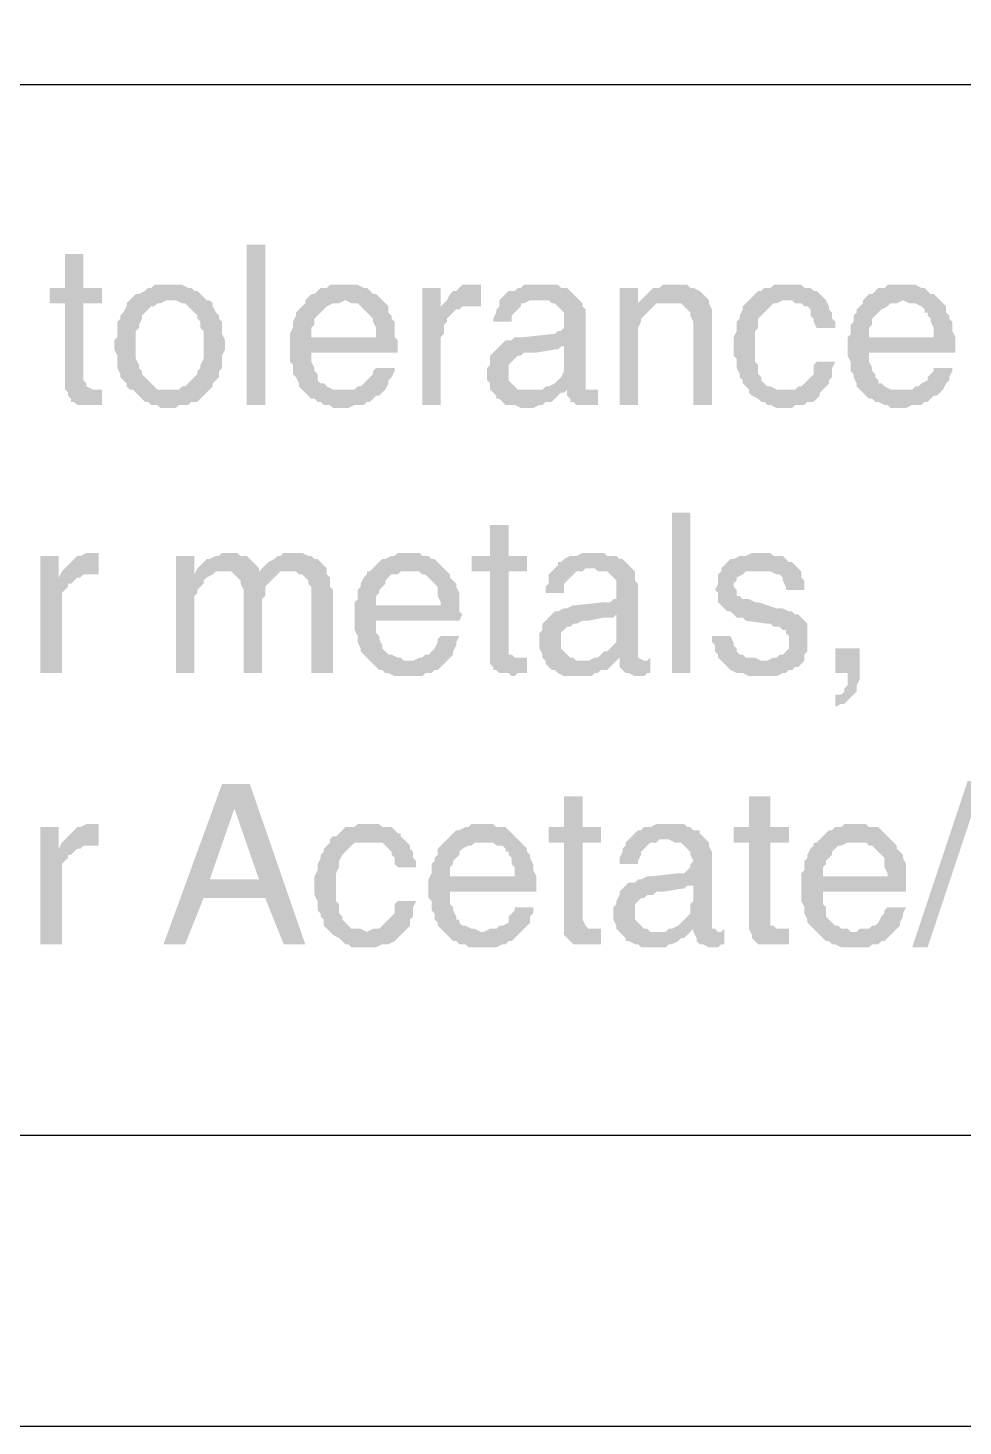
# Model space of a CAD drawing. Header units: millimetres. Extents: x 1399 to 2555, y 1196 to 1555.
# Drawn here: x 2000.81 to 2014.51, y 1257.55 to 1278.03 of the extents above; entities that cross this region are included whole.
import ezdxf

# ---------------------------------------------------------------- set-up
doc = ezdxf.new("R2010")
doc.units = ezdxf.units.MM

msp = doc.modelspace()

# ---------------------------------------------------------------- hatches: boundary and pattern name
at = {"transparency": 33554559}
for points in [[(2001.62065, 1274.71995), (2001.34985, 1274.71995), (2001.34985, 1274.2235), (2001.12419, 1274.2235), (2001.12419, 1273.99784), (2001.34985, 1273.99784), (2001.34985, 1272.73414), (2001.39498, 1272.68901), (2001.39498, 1272.64387), (2001.44012, 1272.59874), (2001.44012, 1272.55361), (2001.48525, 1272.55361), (2001.53038, 1272.50848), (2001.89144, 1272.50848), (2001.89144, 1272.73414), (2001.75604, 1272.73414), (2001.66578, 1272.77927), (2001.66578, 1272.8244), (2001.62065, 1272.86953), (2001.62065, 1273.99784), (2001.89144, 1273.99784), (2001.89144, 1274.2235), (2001.62065, 1274.2235)], [(2004.01265, 1272.50848), (2004.01265, 1274.85535), (2004.28344, 1274.85535), (2004.28344, 1272.50848)], [(2002.88435, 1274.26863), (2002.65869, 1274.26863), (2002.61355, 1274.2235), (2002.56842, 1274.2235), (2002.52329, 1274.17837), (2002.43302, 1274.13323), (2002.38789, 1274.13323), (2002.34276, 1274.0881), (2002.29763, 1274.04297), (2002.29763, 1274.04297), (2002.2525, 1273.99784), (2002.2525, 1273.95271), (2002.20736, 1273.86244), (2002.16223, 1273.81731), (2002.16223, 1273.77218), (2002.1171, 1273.72705), (2002.1171, 1273.50138), (2002.07197, 1273.45625), (2002.07197, 1273.36599), (2002.07197, 1273.32086), (2002.1171, 1273.23059), (2002.1171, 1273.05006), (2002.16223, 1272.9598), (2002.16223, 1272.91467), (2002.20736, 1272.86953), (2002.2525, 1272.8244), (2002.2525, 1272.77927), (2002.29763, 1272.73414), (2002.88435, 1272.73414), (2002.70382, 1272.73414), (2002.65869, 1272.77927), (2002.61355, 1272.8244), (2002.56842, 1272.86953), (2002.52329, 1272.91467), (2002.47816, 1272.9598), (2002.47816, 1273.00493), (2002.43302, 1273.05006), (2002.43302, 1273.09519), (2002.38789, 1273.18546), (2002.38789, 1273.59165), (2002.43302, 1273.63678), (2002.43302, 1273.68191), (2002.47816, 1273.77218), (2002.47816, 1273.81731), (2002.52329, 1273.86244), (2002.56842, 1273.90757), (2002.61355, 1273.95271), (2002.65869, 1273.95271), (2002.70382, 1273.99784), (2002.74895, 1273.99784), (2002.83921, 1274.04297), (2003.42593, 1274.04297), (2003.3808, 1274.0881), (2003.33567, 1274.13323), (2003.29054, 1274.17837), (2003.2454, 1274.17837), (2003.20027, 1274.2235), (2003.15514, 1274.2235), (2003.06487, 1274.26863), (2002.97461, 1274.26863)], [(2005.45688, 1274.26863), (2005.23122, 1274.26863), (2005.18609, 1274.2235), (2005.09582, 1274.2235), (2005.05069, 1274.17837), (2005.00556, 1274.13323), (2004.96043, 1274.13323), (2004.91529, 1274.0881), (2004.87016, 1274.04297), (2005.45688, 1274.04297), (2005.54714, 1273.99784), (2005.63741, 1273.99784), (2005.68254, 1273.95271), (2005.72767, 1273.90757), (2005.7728, 1273.86244), (2005.7728, 1273.86244), (2005.81794, 1273.81731), (2005.86307, 1273.77218), (2005.86307, 1273.72705), (2005.9082, 1273.63678), (2005.9082, 1273.50138), (2004.6445, 1273.50138), (2004.6445, 1273.14033), (2004.68963, 1273.09519), (2004.68963, 1272.9598), (2004.73476, 1272.91467), (2004.7799, 1272.8244), (2004.7799, 1272.77927), (2004.82503, 1272.73414), (2004.87016, 1272.68901), (2004.87016, 1272.68901), (2004.91529, 1272.64387), (2004.96043, 1272.59874), (2005.00556, 1272.59874), (2005.05069, 1272.55361), (2005.09582, 1272.55361), (2005.14095, 1272.50848), (2005.23122, 1272.50848), (2005.27635, 1272.46334), (2005.50201, 1272.46334), (2005.59228, 1272.50848), (2005.72767, 1272.50848), (2005.7728, 1272.55361), (2005.81794, 1272.55361), (2005.86307, 1272.59874), (2005.9082, 1272.64387), (2005.95333, 1272.64387), (2005.99847, 1272.68901), (2005.45688, 1272.73414), (2005.27635, 1272.73414), (2005.18609, 1272.77927), (2005.14095, 1272.8244), (2005.09582, 1272.8244), (2005.05069, 1272.86953), (2005.05069, 1272.9598), (2005.00556, 1273.00493), (2005.00556, 1273.05006), (2004.96043, 1273.14033), (2004.96043, 1273.27572), (2006.22413, 1273.27572), (2006.22413, 1273.45625), (2006.17899, 1273.50138), (2006.17899, 1273.72705), (2006.13386, 1273.77218), (2006.13386, 1273.81731), (2006.08873, 1273.86244), (2006.08873, 1273.95271), (2006.0436, 1273.99784), (2005.99847, 1274.04297), (2005.95333, 1274.0881), (2005.9082, 1274.13323), (2005.86307, 1274.13323), (2005.81794, 1274.17837), (2005.7728, 1274.2235), (2005.72767, 1274.2235), (2005.63741, 1274.26863), (2005.54714, 1274.26863)], [(2006.85598, 1274.2235), (2006.58518, 1274.2235), (2006.58518, 1272.50848), (2006.85598, 1272.50848), (2006.85598, 1273.50138), (2006.90111, 1273.54652), (2006.90111, 1273.68191), (2006.94624, 1273.72705), (2006.94624, 1273.77218), (2006.99137, 1273.81731), (2007.03651, 1273.86244), (2007.08164, 1273.90757), (2007.12677, 1273.90757), (2006.85598, 1273.95271)], [(2007.35243, 1274.26863), (2007.1719, 1274.26863), (2007.12677, 1274.2235), (2007.08164, 1274.17837), (2007.03651, 1274.17837), (2006.99137, 1274.13323), (2006.94624, 1274.04297), (2006.94624, 1274.04297), (2006.90111, 1273.99784), (2007.35243, 1273.95271), (2007.4427, 1273.95271), (2007.4427, 1274.26863), (2007.39756, 1274.26863)], [(2008.34534, 1274.26863), (2008.07455, 1274.26863), (2008.02941, 1274.2235), (2007.98428, 1274.2235), (2007.93915, 1274.17837), (2007.84888, 1274.17837), (2007.80375, 1274.13323), (2007.80375, 1274.13323), (2007.75862, 1274.0881), (2007.71349, 1274.04297), (2007.71349, 1273.95271), (2007.66836, 1273.90757), (2007.66836, 1273.86244), (2007.62322, 1273.77218), (2007.62322, 1273.72705), (2007.89402, 1273.72705), (2007.89402, 1273.81731), (2007.93915, 1273.86244), (2007.98428, 1273.90757), (2008.02941, 1273.95271), (2008.02941, 1273.99784), (2008.07455, 1273.99784), (2008.16481, 1274.04297), (2008.88692, 1274.04297), (2008.84179, 1274.0881), (2008.79666, 1274.13323), (2008.75153, 1274.17837), (2008.7064, 1274.2235), (2008.61613, 1274.2235), (2008.571, 1274.26863), (2008.39047, 1274.26863)], [(2009.74444, 1274.2235), (2009.47364, 1274.2235), (2009.47364, 1272.50848), (2009.74444, 1272.50848), (2009.74444, 1273.45625), (2009.74444, 1273.63678), (2009.78957, 1273.72705), (2009.78957, 1273.77218), (2009.8347, 1273.81731), (2009.87983, 1273.86244), (2009.87983, 1273.86244), (2009.92496, 1273.90757), (2009.9701, 1273.95271), (2009.74444, 1273.99784)], [(2010.24089, 1274.26863), (2010.10549, 1274.26863), (2010.06036, 1274.2235), (2009.9701, 1274.2235), (2009.92496, 1274.17837), (2009.87983, 1274.13323), (2009.8347, 1274.0881), (2009.78957, 1274.04297), (2009.74444, 1273.99784), (2009.9701, 1273.95271), (2010.01523, 1273.99784), (2010.19576, 1273.99784), (2010.78248, 1274.04297), (2010.73734, 1274.0881), (2010.69221, 1274.13323), (2010.69221, 1274.13323), (2010.64708, 1274.17837), (2010.55682, 1274.2235), (2010.51168, 1274.2235), (2010.46655, 1274.26863), (2010.33115, 1274.26863)], [(2011.91078, 1274.26863), (2011.73025, 1274.26863), (2011.68512, 1274.2235), (2011.59486, 1274.2235), (2011.54972, 1274.17837), (2011.50459, 1274.17837), (2011.45946, 1274.13323), (2011.41433, 1274.0881), (2011.36919, 1274.04297), (2012.00104, 1274.04297), (2012.04618, 1273.99784), (2012.13644, 1273.99784), (2012.18157, 1273.95271), (2012.22671, 1273.95271), (2012.27184, 1273.90757), (2012.27184, 1273.81731), (2012.31697, 1273.77218), (2012.31697, 1273.72705), (2012.3621, 1273.63678), (2012.6329, 1273.63678), (2012.6329, 1273.72705), (2012.58776, 1273.77218), (2012.58776, 1273.86244), (2012.54263, 1273.90757), (2012.54263, 1273.95271), (2012.4975, 1274.04297), (2012.45237, 1274.0881), (2012.40723, 1274.13323), (2012.40723, 1274.13323), (2012.3621, 1274.17837), (2012.31697, 1274.17837), (2012.27184, 1274.2235), (2012.18157, 1274.2235), (2012.13644, 1274.26863), (2012.00104, 1274.26863)], [(2013.6258, 1274.26863), (2013.40014, 1274.26863), (2013.35501, 1274.2235), (2013.26475, 1274.2235), (2013.21961, 1274.17837), (2013.17448, 1274.13323), (2013.12935, 1274.13323), (2013.08422, 1274.0881), (2013.03908, 1274.04297), (2013.6258, 1274.04297), (2013.71607, 1273.99784), (2013.80633, 1273.99784), (2013.8966, 1273.95271), (2013.94173, 1273.90757), (2013.94173, 1273.86244), (2013.98686, 1273.86244), (2013.98686, 1273.81731), (2014.03199, 1273.77218), (2014.03199, 1273.72705), (2014.07712, 1273.63678), (2014.07712, 1273.50138), (2012.81342, 1273.50138), (2012.81342, 1273.23059), (2012.85856, 1273.14033), (2012.85856, 1273.00493), (2012.90369, 1272.9598), (2012.90369, 1272.91467), (2012.94882, 1272.8244), (2012.94882, 1272.77927), (2012.99395, 1272.73414), (2013.03908, 1272.68901), (2013.03908, 1272.68901), (2013.08422, 1272.64387), (2013.12935, 1272.59874), (2013.17448, 1272.59874), (2013.21961, 1272.55361), (2013.26475, 1272.55361), (2013.35501, 1272.50848), (2013.40014, 1272.50848), (2013.44527, 1272.46334), (2013.67094, 1272.46334), (2013.7612, 1272.50848), (2013.8966, 1272.50848), (2013.94173, 1272.55361), (2013.98686, 1272.55361), (2014.03199, 1272.59874), (2014.07712, 1272.64387), (2014.12226, 1272.64387), (2014.16739, 1272.68901), (2013.6258, 1272.73414), (2013.44527, 1272.73414), (2013.35501, 1272.77927), (2013.30988, 1272.8244), (2013.26475, 1272.8244), (2013.26475, 1272.86953), (2013.21961, 1272.91467), (2013.21961, 1272.9598), (2013.17448, 1273.00493), (2013.17448, 1273.05006), (2013.12935, 1273.14033), (2013.12935, 1273.27572), (2014.39305, 1273.27572), (2014.39305, 1273.50138), (2014.34792, 1273.59165), (2014.34792, 1273.72705), (2014.30279, 1273.77218), (2014.30279, 1273.81731), (2014.25765, 1273.86244), (2014.25765, 1273.95271), (2014.21252, 1273.99784), (2014.16739, 1274.04297), (2014.12226, 1274.0881), (2014.07712, 1274.13323), (2014.03199, 1274.13323), (2013.98686, 1274.17837), (2013.94173, 1274.2235), (2013.8966, 1274.2235), (2013.80633, 1274.26863), (2013.71607, 1274.26863)], [(2003.42593, 1274.04297), (2002.88435, 1274.04297), (2002.97461, 1274.04297), (2003.06487, 1273.99784), (2003.11001, 1273.99784), (2003.15514, 1273.95271), (2003.20027, 1273.90757), (2003.2454, 1273.86244), (2003.29054, 1273.81731), (2003.29054, 1273.77218), (2003.33567, 1273.72705), (2003.33567, 1273.63678), (2003.3808, 1273.59165), (2003.3808, 1273.18546), (2003.33567, 1273.09519), (2003.33567, 1273.05006), (2003.29054, 1273.00493), (2003.29054, 1272.9598), (2003.2454, 1272.91467), (2003.20027, 1272.86953), (2003.15514, 1272.8244), (2003.11001, 1272.77927), (2003.06487, 1272.77927), (2003.01974, 1272.73414), (2002.34276, 1272.73414), (2002.38789, 1272.68901), (2002.43302, 1272.64387), (2002.47816, 1272.59874), (2002.52329, 1272.55361), (2002.56842, 1272.55361), (2002.61355, 1272.50848), (2002.70382, 1272.50848), (2002.74895, 1272.46334), (2002.97461, 1272.46334), (2003.01974, 1272.50848), (2003.15514, 1272.50848), (2003.20027, 1272.55361), (2003.29054, 1272.55361), (2003.33567, 1272.59874), (2003.3808, 1272.64387), (2003.42593, 1272.68901), (2003.47106, 1272.73414), (2003.47106, 1272.73414), (2003.5162, 1272.77927), (2003.5162, 1272.8244), (2003.56133, 1272.86953), (2003.60646, 1272.91467), (2003.60646, 1273.00493), (2003.65159, 1273.05006), (2003.65159, 1273.23059), (2003.69672, 1273.32086), (2003.69672, 1273.36599), (2003.69672, 1273.45625), (2003.65159, 1273.54652), (2003.65159, 1273.72705), (2003.60646, 1273.77218), (2003.60646, 1273.81731), (2003.56133, 1273.86244), (2003.5162, 1273.95271), (2003.5162, 1273.99784), (2003.47106, 1274.04297)], [(2004.87016, 1274.04297), (2004.87016, 1273.99784), (2004.82503, 1273.95271), (2004.7799, 1273.90757), (2004.73476, 1273.86244), (2004.73476, 1273.81731), (2004.68963, 1273.72705), (2004.68963, 1273.63678), (2004.6445, 1273.54652), (2004.6445, 1273.50138), (2004.96043, 1273.50138), (2004.96043, 1273.63678), (2005.00556, 1273.68191), (2005.00556, 1273.77218), (2005.05069, 1273.81731), (2005.09582, 1273.86244), (2005.09582, 1273.86244), (2005.14095, 1273.90757), (2005.18609, 1273.95271), (2005.27635, 1273.99784), (2005.36662, 1273.99784), (2005.45688, 1274.04297)], [(2006.90111, 1273.99784), (2006.85598, 1273.95271), (2007.12677, 1273.90757), (2007.1719, 1273.95271), (2007.35243, 1273.95271)], [(2008.88692, 1274.04297), (2008.30021, 1274.04297), (2008.4356, 1274.04297), (2008.48074, 1273.99784), (2008.52587, 1273.99784), (2008.571, 1273.95271), (2008.61613, 1273.90757), (2008.66126, 1273.86244), (2008.66126, 1273.63678), (2008.61613, 1273.59165), (2008.571, 1273.59165), (2008.52587, 1273.54652), (2008.48074, 1273.54652), (2008.07455, 1273.50138), (2007.93915, 1273.50138), (2007.89402, 1273.45625), (2007.80375, 1273.45625), (2007.75862, 1273.41112), (2008.66126, 1273.36599), (2008.66126, 1273.09519), (2008.66126, 1273.00493), (2008.61613, 1272.91467), (2008.571, 1272.86953), (2008.52587, 1272.8244), (2008.52587, 1272.8244), (2008.4356, 1272.77927), (2008.39047, 1272.77927), (2008.34534, 1272.73414), (2008.16481, 1272.73414), (2007.62322, 1272.68901), (2007.66836, 1272.64387), (2007.66836, 1272.59874), (2007.71349, 1272.59874), (2007.75862, 1272.55361), (2007.80375, 1272.50848), (2007.93915, 1272.50848), (2008.02941, 1272.46334), (2008.20994, 1272.46334), (2008.30021, 1272.50848), (2008.34534, 1272.50848), (2008.39047, 1272.55361), (2008.48074, 1272.55361), (2008.52587, 1272.59874), (2008.571, 1272.64387), (2008.61613, 1272.68901), (2008.66126, 1272.68901), (2008.7064, 1272.73414), (2008.97719, 1272.73414), (2008.97719, 1273.90757), (2008.93206, 1273.95271), (2008.93206, 1273.99784)], [(2010.78248, 1274.04297), (2010.19576, 1273.99784), (2010.37629, 1273.99784), (2010.42142, 1273.95271), (2010.46655, 1273.90757), (2010.46655, 1273.90757), (2010.51168, 1273.86244), (2010.51168, 1273.81731), (2010.55682, 1273.72705), (2010.55682, 1272.50848), (2010.82761, 1272.50848), (2010.82761, 1273.90757), (2010.78248, 1273.99784)], [(2011.36919, 1274.04297), (2011.32406, 1273.99784), (2011.27893, 1273.95271), (2011.27893, 1273.90757), (2011.2338, 1273.81731), (2011.2338, 1273.77218), (2011.18867, 1273.72705), (2011.18867, 1273.59165), (2011.14353, 1273.50138), (2011.14353, 1273.23059), (2011.18867, 1273.18546), (2011.18867, 1273.05006), (2011.2338, 1272.9598), (2011.2338, 1272.91467), (2011.27893, 1272.86953), (2011.27893, 1272.8244), (2011.32406, 1272.77927), (2011.36919, 1272.73414), (2011.91078, 1272.73414), (2011.77538, 1272.73414), (2011.68512, 1272.77927), (2011.63999, 1272.77927), (2011.59486, 1272.8244), (2011.54972, 1272.86953), (2011.54972, 1272.91467), (2011.50459, 1272.9598), (2011.50459, 1273.09519), (2011.45946, 1273.14033), (2011.45946, 1273.59165), (2011.50459, 1273.63678), (2011.50459, 1273.77218), (2011.54972, 1273.81731), (2011.59486, 1273.86244), (2011.59486, 1273.86244), (2011.63999, 1273.90757), (2011.68512, 1273.95271), (2011.73025, 1273.99784), (2011.77538, 1273.99784), (2011.86565, 1274.04297), (2011.91078, 1274.04297)], [(2013.03908, 1274.04297), (2013.03908, 1273.99784), (2012.99395, 1273.95271), (2012.94882, 1273.90757), (2012.94882, 1273.86244), (2012.90369, 1273.81731), (2012.90369, 1273.72705), (2012.85856, 1273.68191), (2012.85856, 1273.54652), (2012.81342, 1273.50138), (2013.12935, 1273.50138), (2013.12935, 1273.63678), (2013.17448, 1273.68191), (2013.17448, 1273.77218), (2013.21961, 1273.81731), (2013.26475, 1273.86244), (2013.26475, 1273.86244), (2013.30988, 1273.90757), (2013.40014, 1273.95271), (2013.44527, 1273.99784), (2013.53554, 1273.99784), (2013.6258, 1274.04297)], [(2007.75862, 1273.41112), (2007.71349, 1273.36599), (2007.66836, 1273.32086), (2007.66836, 1273.32086), (2007.62322, 1273.27572), (2007.57809, 1273.23059), (2007.57809, 1273.09519), (2007.53296, 1273.05006), (2007.53296, 1272.9598), (2007.53296, 1272.86953), (2007.57809, 1272.8244), (2007.57809, 1272.73414), (2007.62322, 1272.68901), (2008.16481, 1272.73414), (2007.98428, 1272.73414), (2007.93915, 1272.77927), (2007.89402, 1272.8244), (2007.84888, 1272.86953), (2007.84888, 1273.09519), (2007.89402, 1273.14033), (2007.93915, 1273.18546), (2007.98428, 1273.23059), (2008.02941, 1273.23059), (2008.07455, 1273.27572), (2008.25507, 1273.27572), (2008.52587, 1273.32086), (2008.571, 1273.32086), (2008.61613, 1273.36599), (2008.66126, 1273.36599)], [(2012.6329, 1273.14033), (2012.3621, 1273.14033), (2012.31697, 1273.09519), (2012.31697, 1272.9598), (2012.27184, 1272.91467), (2012.22671, 1272.86953), (2012.18157, 1272.8244), (2012.13644, 1272.77927), (2012.09131, 1272.77927), (2012.04618, 1272.73414), (2011.36919, 1272.73414), (2011.36919, 1272.68901), (2011.41433, 1272.64387), (2011.50459, 1272.59874), (2011.54972, 1272.55361), (2011.59486, 1272.55361), (2011.63999, 1272.50848), (2011.68512, 1272.50848), (2011.77538, 1272.46334), (2012.00104, 1272.46334), (2012.04618, 1272.50848), (2012.18157, 1272.50848), (2012.22671, 1272.55361), (2012.31697, 1272.55361), (2012.3621, 1272.59874), (2012.40723, 1272.64387), (2012.40723, 1272.68901), (2012.45237, 1272.73414), (2012.4975, 1272.77927), (2012.54263, 1272.8244), (2012.54263, 1272.86953), (2012.58776, 1272.91467), (2012.58776, 1273.05006)], [(2006.17899, 1273.05006), (2005.9082, 1273.05006), (2005.86307, 1273.00493), (2005.86307, 1272.9598), (2005.81794, 1272.91467), (2005.7728, 1272.86953), (2005.72767, 1272.8244), (2005.68254, 1272.77927), (2005.63741, 1272.77927), (2005.59228, 1272.73414), (2005.45688, 1272.73414), (2005.99847, 1272.68901), (2006.0436, 1272.73414), (2006.08873, 1272.8244), (2006.08873, 1272.86953), (2006.13386, 1272.91467), (2006.17899, 1273.00493)], [(2014.34792, 1273.05006), (2014.07712, 1273.05006), (2014.07712, 1273.00493), (2014.03199, 1272.9598), (2013.98686, 1272.91467), (2013.98686, 1272.86953), (2013.8966, 1272.8244), (2013.85146, 1272.77927), (2013.80633, 1272.77927), (2013.7612, 1272.73414), (2013.6258, 1272.73414), (2014.16739, 1272.68901), (2014.21252, 1272.73414), (2014.25765, 1272.8244), (2014.30279, 1272.86953), (2014.30279, 1272.91467), (2014.34792, 1273.00493)], [(2009.15772, 1272.73414), (2009.06745, 1272.73414), (2008.7064, 1272.68901), (2008.7064, 1272.64387), (2008.75153, 1272.59874), (2008.75153, 1272.55361), (2008.79666, 1272.55361), (2008.84179, 1272.50848), (2009.15772, 1272.50848)], [(2008.97719, 1272.73414), (2008.7064, 1272.73414), (2008.7064, 1272.68901), (2009.06745, 1272.73414), (2009.06745, 1272.73414)], [(2010.24089, 1268.58198), (2010.24089, 1270.92885), (2010.51168, 1270.92885), (2010.51168, 1268.58198)], [(2007.84888, 1270.74832), (2007.57809, 1270.74832), (2007.57809, 1270.297), (2007.3073, 1270.297), (2007.3073, 1270.07134), (2007.57809, 1270.07134), (2007.57809, 1268.71737), (2007.62322, 1268.67224), (2007.62322, 1268.62711), (2007.66836, 1268.62711), (2007.71349, 1268.58198), (2007.84888, 1268.58198), (2007.89402, 1268.53685), (2007.93915, 1268.53685), (2007.98428, 1268.58198), (2008.11968, 1268.58198), (2008.11968, 1268.80764), (2007.93915, 1268.80764), (2007.89402, 1268.85277), (2007.84888, 1268.85277), (2007.84888, 1270.07134), (2008.11968, 1270.07134), (2008.11968, 1270.297), (2007.84888, 1270.297)], [(2001.25959, 1270.297), (2000.98879, 1270.297), (2000.98879, 1268.58198), (2001.30472, 1268.58198), (2001.30472, 1269.75541), (2001.34985, 1269.80055), (2001.39498, 1269.84568), (2001.39498, 1269.89081), (2001.44012, 1269.89081), (2001.48525, 1269.93594), (2001.53038, 1269.98107), (2001.25959, 1269.98107)], [(2001.75604, 1270.34213), (2001.66578, 1270.34213), (2001.57551, 1270.297), (2001.53038, 1270.297), (2001.48525, 1270.25187), (2001.44012, 1270.20674), (2001.39498, 1270.1616), (2001.34985, 1270.11647), (2001.34985, 1270.11647), (2001.30472, 1270.07134), (2001.75604, 1270.02621), (2001.84631, 1270.02621), (2001.84631, 1270.34213), (2001.80117, 1270.34213)], [(2003.2454, 1270.297), (2002.97461, 1270.297), (2002.97461, 1268.58198), (2003.2454, 1268.58198), (2003.2454, 1269.71028), (2003.29054, 1269.75541), (2003.29054, 1269.80055), (2003.33567, 1269.84568), (2003.3808, 1269.89081), (2003.3808, 1269.93594), (2003.42593, 1269.98107), (2003.5162, 1270.02621), (2003.2454, 1270.02621)], [(2003.74186, 1270.34213), (2003.65159, 1270.34213), (2003.60646, 1270.297), (2003.56133, 1270.297), (2003.47106, 1270.25187), (2003.42593, 1270.25187), (2003.3808, 1270.20674), (2003.33567, 1270.1616), (2003.29054, 1270.11647), (2003.2454, 1270.02621), (2003.5162, 1270.02621), (2003.56133, 1270.07134), (2003.69672, 1270.07134), (2004.19318, 1270.11647), (2004.14805, 1270.1616), (2004.10291, 1270.20674), (2004.10291, 1270.20674), (2004.05778, 1270.25187), (2004.01265, 1270.297), (2003.92239, 1270.297), (2003.87725, 1270.34213), (2003.83212, 1270.34213)], [(2004.68963, 1270.34213), (2004.55424, 1270.34213), (2004.5091, 1270.297), (2004.46397, 1270.297), (2004.41884, 1270.25187), (2004.32858, 1270.20674), (2004.28344, 1270.1616), (2004.23831, 1270.11647), (2004.19318, 1270.07134), (2003.78699, 1270.07134), (2003.83212, 1270.02621), (2003.87725, 1269.98107), (2003.87725, 1269.98107), (2003.92239, 1269.93594), (2003.92239, 1269.89081), (2003.96752, 1269.80055), (2003.96752, 1268.58198), (2004.23831, 1268.58198), (2004.23831, 1269.66515), (2004.28344, 1269.71028), (2004.28344, 1269.84568), (2004.32858, 1269.89081), (2004.37371, 1269.93594), (2004.37371, 1269.93594), (2004.41884, 1269.98107), (2004.46397, 1270.02621), (2004.5091, 1270.07134), (2004.6445, 1270.07134), (2005.18609, 1270.11647), (2005.14095, 1270.1616), (2005.09582, 1270.20674), (2005.09582, 1270.20674), (2005.05069, 1270.25187), (2005.00556, 1270.25187), (2004.96043, 1270.297), (2004.91529, 1270.297), (2004.82503, 1270.34213), (2004.7799, 1270.34213)], [(2006.40466, 1270.34213), (2006.22413, 1270.34213), (2006.17899, 1270.297), (2006.13386, 1270.297), (2006.0436, 1270.25187), (2005.99847, 1270.25187), (2005.95333, 1270.20674), (2005.9082, 1270.1616), (2005.86307, 1270.11647), (2005.81794, 1270.07134), (2006.54005, 1270.07134), (2006.58518, 1270.02621), (2006.63032, 1270.02621), (2006.67545, 1269.98107), (2006.72058, 1269.93594), (2006.72058, 1269.93594), (2006.76571, 1269.89081), (2006.81084, 1269.84568), (2006.81084, 1269.71028), (2006.85598, 1269.62002), (2006.85598, 1269.57489), (2005.9082, 1269.57489), (2005.59228, 1269.52975), (2005.59228, 1269.21383), (2005.63741, 1269.12356), (2005.63741, 1269.0333), (2005.68254, 1268.94303), (2005.68254, 1268.8979), (2005.72767, 1268.85277), (2005.7728, 1268.80764), (2005.81794, 1268.76251), (2005.81794, 1268.76251), (2005.86307, 1268.71737), (2005.9082, 1268.67224), (2005.95333, 1268.62711), (2005.99847, 1268.62711), (2006.0436, 1268.58198), (2006.08873, 1268.58198), (2006.17899, 1268.53685), (2006.58518, 1268.53685), (2006.63032, 1268.58198), (2006.72058, 1268.58198), (2006.76571, 1268.62711), (2006.81084, 1268.62711), (2006.85598, 1268.67224), (2006.90111, 1268.71737), (2006.94624, 1268.76251), (2006.31439, 1268.76251), (2006.26926, 1268.80764), (2006.22413, 1268.80764), (2006.13386, 1268.85277), (2006.08873, 1268.85277), (2006.0436, 1268.8979), (2005.99847, 1268.94303), (2005.99847, 1268.98817), (2005.95333, 1269.07843), (2005.95333, 1269.12356), (2005.9082, 1269.1687), (2005.9082, 1269.34922), (2007.12677, 1269.34922), (2007.1719, 1269.43949), (2007.12677, 1269.48462), (2007.12677, 1269.75541), (2007.08164, 1269.84568), (2007.08164, 1269.89081), (2007.03651, 1269.93594), (2006.99137, 1269.98107), (2006.99137, 1270.02621), (2006.94624, 1270.07134), (2006.90111, 1270.11647), (2006.85598, 1270.1616), (2006.81084, 1270.20674), (2006.76571, 1270.25187), (2006.72058, 1270.25187), (2006.67545, 1270.297), (2006.58518, 1270.297), (2006.54005, 1270.34213), (2006.44979, 1270.34213)], [(2009.11259, 1270.34213), (2008.93206, 1270.34213), (2008.84179, 1270.297), (2008.75153, 1270.297), (2008.66126, 1270.25187), (2008.61613, 1270.20674), (2008.571, 1270.20674), (2008.571, 1270.1616), (2008.52587, 1270.11647), (2008.48074, 1270.07134), (2008.4356, 1270.02621), (2008.4356, 1269.89081), (2008.39047, 1269.84568), (2008.39047, 1269.75541), (2008.66126, 1269.75541), (2008.66126, 1269.89081), (2008.7064, 1269.93594), (2008.75153, 1269.98107), (2008.79666, 1270.02621), (2008.79666, 1270.02621), (2008.84179, 1270.07134), (2008.93206, 1270.07134), (2008.97719, 1270.11647), (2009.65417, 1270.11647), (2009.60904, 1270.1616), (2009.56391, 1270.20674), (2009.51878, 1270.25187), (2009.47364, 1270.25187), (2009.42851, 1270.297), (2009.29311, 1270.297), (2009.24798, 1270.34213), (2009.15772, 1270.34213)], [(2011.54972, 1270.34213), (2011.41433, 1270.34213), (2011.32406, 1270.297), (2011.2338, 1270.297), (2011.14353, 1270.25187), (2011.0984, 1270.25187), (2011.05327, 1270.20674), (2011.00814, 1270.1616), (2010.963, 1270.11647), (2010.963, 1270.07134), (2010.91787, 1270.02621), (2010.91787, 1269.89081), (2010.87274, 1269.80055), (2010.91787, 1269.75541), (2010.91787, 1269.62002), (2010.963, 1269.57489), (2011.00814, 1269.52975), (2011.05327, 1269.48462), (2011.0984, 1269.48462), (2011.14353, 1269.43949), (2011.18867, 1269.39436), (2011.27893, 1269.39436), (2011.32406, 1269.34922), (2011.63999, 1269.30409), (2011.68512, 1269.30409), (2011.73025, 1269.25896), (2011.82052, 1269.25896), (2011.86565, 1269.21383), (2011.91078, 1269.21383), (2011.91078, 1269.1687), (2011.95591, 1269.12356), (2011.95591, 1268.94303), (2011.91078, 1268.8979), (2011.86565, 1268.85277), (2011.82052, 1268.85277), (2011.77538, 1268.80764), (2011.73025, 1268.80764), (2011.63999, 1268.76251), (2010.963, 1268.76251), (2011.00814, 1268.71737), (2011.05327, 1268.67224), (2011.05327, 1268.67224), (2011.0984, 1268.62711), (2011.18867, 1268.58198), (2011.27893, 1268.58198), (2011.36919, 1268.53685), (2011.77538, 1268.53685), (2011.86565, 1268.58198), (2011.91078, 1268.58198), (2011.95591, 1268.62711), (2012.00104, 1268.62711), (2012.04618, 1268.67224), (2012.09131, 1268.67224), (2012.13644, 1268.71737), (2012.18157, 1268.76251), (2012.18157, 1268.85277), (2012.22671, 1268.8979), (2012.22671, 1269.07843), (2012.22671, 1269.30409), (2012.18157, 1269.34922), (2012.13644, 1269.39436), (2012.13644, 1269.39436), (2012.09131, 1269.43949), (2012.04618, 1269.43949), (2012.00104, 1269.48462), (2011.95591, 1269.48462), (2011.86565, 1269.52975), (2011.77538, 1269.52975), (2011.50459, 1269.62002), (2011.45946, 1269.62002), (2011.36919, 1269.66515), (2011.27893, 1269.66515), (2011.2338, 1269.71028), (2011.18867, 1269.71028), (2011.18867, 1269.80055), (2011.14353, 1269.84568), (2011.14353, 1269.89081), (2011.18867, 1269.93594), (2011.18867, 1269.98107), (2011.27893, 1270.02621), (2011.27893, 1270.02621), (2011.32406, 1270.07134), (2011.54972, 1270.07134), (2012.09131, 1270.11647), (2012.04618, 1270.1616), (2012.00104, 1270.20674), (2011.95591, 1270.20674), (2011.91078, 1270.25187), (2011.86565, 1270.297), (2011.73025, 1270.297), (2011.68512, 1270.34213), (2011.59486, 1270.34213)], [(2001.30472, 1270.07134), (2001.25959, 1269.98107), (2001.57551, 1269.98107), (2001.62065, 1270.02621), (2001.75604, 1270.02621)], [(2005.18609, 1270.11647), (2004.6445, 1270.07134), (2004.73476, 1270.07134), (2004.7799, 1270.02621), (2004.82503, 1270.02621), (2004.87016, 1269.98107), (2004.91529, 1269.93594), (2004.91529, 1269.89081), (2004.96043, 1269.84568), (2004.96043, 1268.58198), (2005.27635, 1268.58198), (2005.27635, 1269.80055), (2005.23122, 1269.84568), (2005.23122, 1269.98107), (2005.18609, 1270.02621)], [(2005.81794, 1270.07134), (2005.7728, 1270.07134), (2005.7728, 1270.02621), (2005.72767, 1269.98107), (2005.68254, 1269.89081), (2005.68254, 1269.84568), (2005.63741, 1269.80055), (2005.63741, 1269.66515), (2005.59228, 1269.62002), (2005.59228, 1269.52975), (2005.9082, 1269.57489), (2005.9082, 1269.71028), (2005.95333, 1269.75541), (2005.95333, 1269.80055), (2005.99847, 1269.84568), (2006.0436, 1269.89081), (2006.0436, 1269.93594), (2006.08873, 1269.98107), (2006.13386, 1270.02621), (2006.22413, 1270.02621), (2006.26926, 1270.07134), (2006.40466, 1270.07134)], [(2009.65417, 1270.11647), (2009.06745, 1270.11647), (2009.11259, 1270.11647), (2009.15772, 1270.07134), (2009.29311, 1270.07134), (2009.33825, 1270.02621), (2009.38338, 1269.98107), (2009.42851, 1269.93594), (2009.42851, 1269.80055), (2009.42851, 1269.66515), (2009.38338, 1269.66515), (2009.33825, 1269.62002), (2009.24798, 1269.62002), (2008.84179, 1269.57489), (2008.79666, 1269.57489), (2008.7064, 1269.52975), (2008.66126, 1269.52975), (2008.571, 1269.48462), (2008.52587, 1269.48462), (2009.42851, 1269.43949), (2009.42851, 1269.1687), (2009.42851, 1269.0333), (2009.38338, 1268.98817), (2009.33825, 1268.94303), (2009.29311, 1268.8979), (2009.24798, 1268.8979), (2009.20285, 1268.85277), (2009.15772, 1268.80764), (2009.11259, 1268.80764), (2009.02232, 1268.76251), (2008.39047, 1268.76251), (2008.39047, 1268.71737), (2008.4356, 1268.67224), (2008.48074, 1268.62711), (2008.52587, 1268.62711), (2008.571, 1268.58198), (2008.66126, 1268.53685), (2009.06745, 1268.53685), (2009.11259, 1268.58198), (2009.15772, 1268.58198), (2009.20285, 1268.62711), (2009.29311, 1268.62711), (2009.33825, 1268.67224), (2009.38338, 1268.71737), (2009.42851, 1268.76251), (2009.47364, 1268.80764), (2009.74444, 1268.80764), (2009.74444, 1269.89081), (2009.6993, 1269.93594), (2009.6993, 1270.07134)], [(2012.09131, 1270.11647), (2011.54972, 1270.07134), (2011.68512, 1270.07134), (2011.77538, 1270.02621), (2011.82052, 1270.02621), (2011.86565, 1269.98107), (2011.86565, 1269.93594), (2011.91078, 1269.84568), (2011.91078, 1269.80055), (2012.18157, 1269.80055), (2012.18157, 1269.93594), (2012.13644, 1269.98107), (2012.13644, 1270.07134)], [(2008.52587, 1269.48462), (2008.48074, 1269.43949), (2008.4356, 1269.39436), (2008.4356, 1269.39436), (2008.39047, 1269.34922), (2008.34534, 1269.30409), (2008.34534, 1269.21383), (2008.30021, 1269.1687), (2008.30021, 1268.94303), (2008.34534, 1268.85277), (2008.34534, 1268.80764), (2008.39047, 1268.76251), (2008.88692, 1268.76251), (2008.84179, 1268.76251), (2008.79666, 1268.80764), (2008.75153, 1268.80764), (2008.7064, 1268.85277), (2008.66126, 1268.8979), (2008.61613, 1268.94303), (2008.61613, 1269.07843), (2008.61613, 1269.1687), (2008.66126, 1269.21383), (2008.7064, 1269.25896), (2008.75153, 1269.25896), (2008.79666, 1269.30409), (2008.84179, 1269.30409), (2008.93206, 1269.34922), (2009.02232, 1269.34922), (2009.24798, 1269.39436), (2009.38338, 1269.39436), (2009.42851, 1269.43949)], [(2007.12677, 1269.12356), (2006.85598, 1269.12356), (2006.81084, 1269.07843), (2006.81084, 1269.0333), (2006.76571, 1268.94303), (2006.72058, 1268.8979), (2006.67545, 1268.85277), (2006.63032, 1268.85277), (2006.58518, 1268.80764), (2006.54005, 1268.80764), (2006.44979, 1268.76251), (2006.40466, 1268.76251), (2006.94624, 1268.76251), (2006.99137, 1268.80764), (2007.03651, 1268.85277), (2007.03651, 1268.8979), (2007.08164, 1268.98817), (2007.08164, 1269.0333)], [(2011.0984, 1269.12356), (2010.82761, 1269.12356), (2010.82761, 1269.0333), (2010.87274, 1268.98817), (2010.87274, 1268.8979), (2010.91787, 1268.85277), (2010.91787, 1268.80764), (2010.963, 1268.76251), (2011.54972, 1268.76251), (2011.45946, 1268.80764), (2011.32406, 1268.80764), (2011.27893, 1268.85277), (2011.2338, 1268.85277), (2011.18867, 1268.8979), (2011.18867, 1268.94303), (2011.14353, 1268.98817), (2011.14353, 1269.0333)], [(2009.92496, 1268.80764), (2009.87983, 1268.76251), (2009.47364, 1268.76251), (2009.47364, 1268.67224), (2009.51878, 1268.62711), (2009.51878, 1268.62711), (2009.56391, 1268.58198), (2009.60904, 1268.58198), (2009.6993, 1268.53685), (2009.8347, 1268.53685), (2009.87983, 1268.58198), (2009.92496, 1268.58198)], [(2009.74444, 1268.80764), (2009.47364, 1268.80764), (2009.47364, 1268.76251), (2009.8347, 1268.76251)], [(2012.99395, 1268.94303), (2012.6329, 1268.94303), (2012.6329, 1268.58198), (2012.81342, 1268.58198), (2012.81342, 1268.40145), (2012.76829, 1268.35632), (2012.76829, 1268.31118), (2012.72316, 1268.26605), (2012.6329, 1268.26605), (2012.6329, 1268.08552), (2012.6329, 1268.08552), (2012.72316, 1268.13066), (2012.76829, 1268.13066), (2012.81342, 1268.17579), (2012.85856, 1268.22092), (2012.90369, 1268.26605), (2012.94882, 1268.31118), (2012.94882, 1268.40145), (2012.99395, 1268.49171), (2012.99395, 1268.62711)], [(2004.05778, 1266.95722), (2003.65159, 1266.95722), (2002.79408, 1264.61035), (2003.11001, 1264.61035), (2003.3808, 1265.28733), (2004.28344, 1265.28733), (2003.47106, 1265.55812), (2003.83212, 1266.59616)], [(2004.05778, 1266.95722), (2003.83212, 1266.59616), (2004.19318, 1265.55812), (2003.47106, 1265.55812), (2004.28344, 1265.28733), (2004.55424, 1264.61035), (2004.87016, 1264.61035)], [(2014.79924, 1267.00235), (2013.98686, 1264.56521), (2013.7612, 1264.56521), (2014.57358, 1267.00235)], [(2008.93206, 1266.77669), (2008.66126, 1266.77669), (2008.66126, 1266.32537), (2008.4356, 1266.32537), (2008.4356, 1266.09971), (2008.66126, 1266.09971), (2008.66126, 1264.74574), (2008.7064, 1264.70061), (2008.75153, 1264.65548), (2008.75153, 1264.65548), (2008.79666, 1264.61035), (2009.20285, 1264.61035), (2009.20285, 1264.83601), (2009.02232, 1264.83601), (2008.97719, 1264.88114), (2008.97719, 1264.88114), (2008.93206, 1264.9714), (2008.93206, 1266.09971), (2009.20285, 1266.09971), (2009.20285, 1266.32537), (2008.93206, 1266.32537)], [(2011.68512, 1266.77669), (2011.36919, 1266.77669), (2011.36919, 1266.32537), (2011.14353, 1266.32537), (2011.14353, 1266.09971), (2011.36919, 1266.09971), (2011.36919, 1264.83601), (2011.41433, 1264.74574), (2011.41433, 1264.70061), (2011.45946, 1264.65548), (2011.45946, 1264.65548), (2011.50459, 1264.61035), (2011.95591, 1264.61035), (2011.95591, 1264.83601), (2011.77538, 1264.83601), (2011.73025, 1264.88114), (2011.68512, 1264.88114), (2011.68512, 1266.09971), (2011.95591, 1266.09971), (2011.95591, 1266.32537), (2011.68512, 1266.32537)], [(2001.25959, 1266.32537), (2000.98879, 1266.32537), (2000.98879, 1264.61035), (2001.30472, 1264.61035), (2001.30472, 1265.78378), (2001.34985, 1265.82891), (2001.39498, 1265.87405), (2001.39498, 1265.91918), (2001.44012, 1265.91918), (2001.48525, 1265.96431), (2001.53038, 1266.00944), (2001.25959, 1266.00944)], [(2001.75604, 1266.3705), (2001.66578, 1266.3705), (2001.57551, 1266.32537), (2001.53038, 1266.32537), (2001.48525, 1266.28024), (2001.44012, 1266.2351), (2001.39498, 1266.18997), (2001.34985, 1266.14484), (2001.34985, 1266.14484), (2001.30472, 1266.09971), (2001.75604, 1266.05458), (2001.84631, 1266.05458), (2001.84631, 1266.3705), (2001.80117, 1266.3705)], [(2005.7728, 1266.3705), (2005.63741, 1266.3705), (2005.59228, 1266.32537), (2005.45688, 1266.32537), (2005.41175, 1266.28024), (2005.36662, 1266.2351), (2005.32148, 1266.18997), (2005.27635, 1266.18997), (2005.23122, 1266.14484), (2005.23122, 1266.09971), (2005.99847, 1266.09971), (2006.0436, 1266.05458), (2006.08873, 1266.00944), (2006.13386, 1265.96431), (2006.13386, 1265.91918), (2006.17899, 1265.87405), (2006.17899, 1265.78378), (2006.22413, 1265.73865), (2006.49492, 1265.73865), (2006.49492, 1265.82891), (2006.44979, 1265.87405), (2006.44979, 1265.96431), (2006.40466, 1266.00944), (2006.40466, 1266.05458), (2006.35952, 1266.09971), (2006.31439, 1266.14484), (2006.26926, 1266.18997), (2006.26926, 1266.2351), (2006.22413, 1266.2351), (2006.17899, 1266.28024), (2006.13386, 1266.32537), (2005.99847, 1266.32537), (2005.95333, 1266.3705), (2005.86307, 1266.3705)], [(2007.48783, 1266.3705), (2007.3073, 1266.3705), (2007.26217, 1266.32537), (2007.21703, 1266.32537), (2007.12677, 1266.28024), (2007.08164, 1266.28024), (2007.03651, 1266.2351), (2006.99137, 1266.18997), (2006.94624, 1266.14484), (2006.90111, 1266.09971), (2007.62322, 1266.09971), (2007.66836, 1266.05458), (2007.75862, 1266.05458), (2007.80375, 1266.00944), (2007.80375, 1265.96431), (2007.84888, 1265.96431), (2007.84888, 1265.91918), (2007.89402, 1265.87405), (2007.89402, 1265.78378), (2007.93915, 1265.73865), (2007.93915, 1265.60325), (2006.99137, 1265.60325), (2006.67545, 1265.55812), (2006.67545, 1265.28733), (2006.72058, 1265.2422), (2006.72058, 1265.1068), (2006.76571, 1265.06167), (2006.76571, 1264.9714), (2006.81084, 1264.92627), (2006.81084, 1264.88114), (2006.85598, 1264.83601), (2006.90111, 1264.79087), (2006.90111, 1264.79087), (2006.94624, 1264.74574), (2006.99137, 1264.70061), (2007.03651, 1264.65548), (2007.08164, 1264.65548), (2007.12677, 1264.61035), (2007.21703, 1264.61035), (2007.26217, 1264.56521), (2007.66836, 1264.56521), (2007.75862, 1264.61035), (2007.80375, 1264.61035), (2007.84888, 1264.65548), (2007.89402, 1264.65548), (2007.93915, 1264.70061), (2007.98428, 1264.74574), (2008.02941, 1264.79087), (2007.4427, 1264.79087), (2007.35243, 1264.83601), (2007.3073, 1264.83601), (2007.21703, 1264.88114), (2007.1719, 1264.88114), (2007.12677, 1264.92627), (2007.12677, 1264.9714), (2007.08164, 1264.9714), (2007.08164, 1265.01654), (2007.03651, 1265.1068), (2007.03651, 1265.15193), (2006.99137, 1265.19706), (2006.99137, 1265.37759), (2008.25507, 1265.37759), (2008.25507, 1265.60325), (2008.20994, 1265.69352), (2008.20994, 1265.78378), (2008.16481, 1265.87405), (2008.16481, 1265.91918), (2008.11968, 1265.96431), (2008.11968, 1266.00944), (2008.07455, 1266.05458), (2008.02941, 1266.09971), (2007.98428, 1266.14484), (2007.93915, 1266.18997), (2007.89402, 1266.2351), (2007.84888, 1266.28024), (2007.80375, 1266.32537), (2007.66836, 1266.32537), (2007.62322, 1266.3705), (2007.57809, 1266.3705)], [(2010.19576, 1266.3705), (2010.01523, 1266.3705), (2009.92496, 1266.32537), (2009.8347, 1266.32537), (2009.78957, 1266.28024), (2009.74444, 1266.28024), (2009.6993, 1266.2351), (2009.65417, 1266.18997), (2009.60904, 1266.14484), (2009.56391, 1266.09971), (2009.56391, 1266.05458), (2009.51878, 1266.00944), (2009.51878, 1265.96431), (2009.47364, 1265.87405), (2009.47364, 1265.78378), (2009.74444, 1265.78378), (2009.74444, 1265.82891), (2009.78957, 1265.91918), (2009.78957, 1265.96431), (2009.8347, 1266.00944), (2009.87983, 1266.05458), (2009.87983, 1266.05458), (2009.92496, 1266.09971), (2010.01523, 1266.09971), (2010.06036, 1266.14484), (2010.73734, 1266.14484), (2010.69221, 1266.18997), (2010.64708, 1266.2351), (2010.64708, 1266.28024), (2010.55682, 1266.28024), (2010.51168, 1266.32537), (2010.46655, 1266.32537), (2010.42142, 1266.3705), (2010.28602, 1266.3705)], [(2012.94882, 1266.3705), (2012.76829, 1266.3705), (2012.72316, 1266.32537), (2012.6329, 1266.32537), (2012.58776, 1266.28024), (2012.54263, 1266.28024), (2012.4975, 1266.2351), (2012.45237, 1266.18997), (2012.40723, 1266.14484), (2012.3621, 1266.09971), (2013.08422, 1266.09971), (2013.12935, 1266.05458), (2013.17448, 1266.05458), (2013.21961, 1266.00944), (2013.26475, 1265.96431), (2013.26475, 1265.96431), (2013.30988, 1265.91918), (2013.35501, 1265.87405), (2013.35501, 1265.73865), (2013.40014, 1265.64839), (2013.40014, 1265.60325), (2012.45237, 1265.60325), (2012.13644, 1265.55812), (2012.13644, 1265.2422), (2012.18157, 1265.15193), (2012.18157, 1265.06167), (2012.22671, 1264.9714), (2012.22671, 1264.92627), (2012.27184, 1264.88114), (2012.31697, 1264.83601), (2012.3621, 1264.79087), (2012.3621, 1264.79087), (2012.40723, 1264.74574), (2012.45237, 1264.70061), (2012.4975, 1264.65548), (2012.54263, 1264.65548), (2012.58776, 1264.61035), (2012.6329, 1264.61035), (2012.72316, 1264.56521), (2013.12935, 1264.56521), (2013.17448, 1264.61035), (2013.26475, 1264.61035), (2013.30988, 1264.65548), (2013.35501, 1264.65548), (2013.40014, 1264.70061), (2013.44527, 1264.74574), (2013.49041, 1264.79087), (2012.85856, 1264.79087), (2012.81342, 1264.83601), (2012.72316, 1264.83601), (2012.67803, 1264.88114), (2012.6329, 1264.88114), (2012.58776, 1264.92627), (2012.54263, 1264.9714), (2012.54263, 1264.9714), (2012.4975, 1265.01654), (2012.4975, 1265.15193), (2012.45237, 1265.19706), (2012.45237, 1265.37759), (2013.67094, 1265.37759), (2013.67094, 1265.78378), (2013.6258, 1265.87405), (2013.6258, 1265.91918), (2013.58067, 1265.96431), (2013.53554, 1266.00944), (2013.53554, 1266.05458), (2013.49041, 1266.09971), (2013.44527, 1266.14484), (2013.40014, 1266.18997), (2013.35501, 1266.2351), (2013.30988, 1266.28024), (2013.26475, 1266.32537), (2013.12935, 1266.32537), (2013.08422, 1266.3705), (2012.99395, 1266.3705)], [(2001.30472, 1266.09971), (2001.25959, 1266.00944), (2001.57551, 1266.00944), (2001.62065, 1266.05458), (2001.75604, 1266.05458)], [(2005.23122, 1266.09971), (2005.18609, 1266.05458), (2005.14095, 1266.00944), (2005.14095, 1265.96431), (2005.09582, 1265.91918), (2005.09582, 1265.87405), (2005.05069, 1265.78378), (2005.05069, 1265.69352), (2005.00556, 1265.60325), (2005.00556, 1265.33246), (2005.05069, 1265.2422), (2005.05069, 1265.1068), (2005.09582, 1265.06167), (2005.09582, 1265.01654), (2005.14095, 1264.9714), (2005.14095, 1264.88114), (2005.18609, 1264.83601), (2005.23122, 1264.79087), (2005.7728, 1264.79087), (2005.68254, 1264.83601), (2005.54714, 1264.83601), (2005.50201, 1264.88114), (2005.45688, 1264.92627), (2005.41175, 1264.9714), (2005.41175, 1265.01654), (2005.36662, 1265.06167), (2005.36662, 1265.19706), (2005.32148, 1265.2422), (2005.32148, 1265.64839), (2005.36662, 1265.73865), (2005.36662, 1265.82891), (2005.41175, 1265.91918), (2005.45688, 1265.96431), (2005.45688, 1265.96431), (2005.50201, 1266.00944), (2005.54714, 1266.05458), (2005.59228, 1266.09971), (2005.7728, 1266.09971)], [(2006.90111, 1266.09971), (2006.90111, 1266.09971), (2006.85598, 1266.05458), (2006.81084, 1266.00944), (2006.81084, 1265.91918), (2006.76571, 1265.87405), (2006.76571, 1265.82891), (2006.72058, 1265.78378), (2006.72058, 1265.64839), (2006.67545, 1265.55812), (2006.99137, 1265.60325), (2006.99137, 1265.73865), (2007.03651, 1265.78378), (2007.03651, 1265.82891), (2007.08164, 1265.87405), (2007.12677, 1265.91918), (2007.12677, 1265.96431), (2007.1719, 1266.00944), (2007.26217, 1266.05458), (2007.3073, 1266.05458), (2007.35243, 1266.09971), (2007.48783, 1266.09971)], [(2010.73734, 1266.14484), (2010.15063, 1266.14484), (2010.19576, 1266.14484), (2010.28602, 1266.09971), (2010.37629, 1266.09971), (2010.42142, 1266.05458), (2010.46655, 1266.00944), (2010.51168, 1265.96431), (2010.51168, 1265.91918), (2010.55682, 1265.82891), (2010.55682, 1265.82891), (2010.51168, 1265.78378), (2010.51168, 1265.73865), (2010.46655, 1265.69352), (2010.42142, 1265.64839), (2010.33115, 1265.64839), (2009.92496, 1265.60325), (2009.87983, 1265.60325), (2009.78957, 1265.55812), (2009.74444, 1265.55812), (2009.6993, 1265.51299), (2009.60904, 1265.51299), (2010.55682, 1265.46786), (2010.55682, 1265.2422), (2010.51168, 1265.19706), (2010.51168, 1265.06167), (2010.46655, 1265.01654), (2010.42142, 1264.9714), (2010.37629, 1264.92627), (2010.37629, 1264.92627), (2010.33115, 1264.88114), (2010.24089, 1264.83601), (2010.19576, 1264.83601), (2010.15063, 1264.79087), (2009.47364, 1264.79087), (2009.51878, 1264.74574), (2009.56391, 1264.70061), (2009.56391, 1264.65548), (2009.60904, 1264.65548), (2009.6993, 1264.61035), (2009.74444, 1264.61035), (2009.78957, 1264.56521), (2010.15063, 1264.56521), (2010.19576, 1264.61035), (2010.24089, 1264.61035), (2010.33115, 1264.65548), (2010.37629, 1264.70061), (2010.42142, 1264.70061), (2010.46655, 1264.74574), (2010.51168, 1264.79087), (2010.55682, 1264.83601), (2010.87274, 1264.83601), (2010.82761, 1264.83601), (2010.82761, 1265.96431), (2010.78248, 1266.05458), (2010.78248, 1266.09971)], [(2012.3621, 1266.09971), (2012.31697, 1266.09971), (2012.31697, 1266.05458), (2012.27184, 1266.00944), (2012.22671, 1265.91918), (2012.22671, 1265.87405), (2012.18157, 1265.82891), (2012.18157, 1265.69352), (2012.13644, 1265.64839), (2012.13644, 1265.55812), (2012.45237, 1265.60325), (2012.45237, 1265.73865), (2012.4975, 1265.78378), (2012.4975, 1265.82891), (2012.54263, 1265.87405), (2012.58776, 1265.91918), (2012.58776, 1265.96431), (2012.6329, 1266.00944), (2012.67803, 1266.05458), (2012.72316, 1266.05458), (2012.81342, 1266.09971), (2012.94882, 1266.09971)], [(2009.60904, 1265.51299), (2009.56391, 1265.46786), (2009.51878, 1265.42273), (2009.51878, 1265.42273), (2009.47364, 1265.37759), (2009.47364, 1265.33246), (2009.42851, 1265.2422), (2009.42851, 1265.19706), (2009.38338, 1265.15193), (2009.38338, 1264.9714), (2009.42851, 1264.88114), (2009.42851, 1264.83601), (2009.47364, 1264.79087), (2010.01523, 1264.79087), (2009.92496, 1264.79087), (2009.87983, 1264.83601), (2009.8347, 1264.83601), (2009.78957, 1264.88114), (2009.74444, 1264.92627), (2009.6993, 1264.9714), (2009.6993, 1265.1068), (2009.6993, 1265.19706), (2009.74444, 1265.2422), (2009.78957, 1265.28733), (2009.8347, 1265.28733), (2009.87983, 1265.33246), (2009.9701, 1265.33246), (2010.01523, 1265.37759), (2010.10549, 1265.37759), (2010.37629, 1265.42273), (2010.42142, 1265.42273), (2010.46655, 1265.46786), (2010.55682, 1265.46786)], [(2006.49492, 1265.2422), (2006.22413, 1265.2422), (2006.17899, 1265.19706), (2006.17899, 1265.06167), (2006.13386, 1265.01654), (2006.08873, 1264.9714), (2006.0436, 1264.92627), (2005.99847, 1264.88114), (2005.95333, 1264.83601), (2005.86307, 1264.83601), (2005.7728, 1264.79087), (2005.23122, 1264.79087), (2005.27635, 1264.74574), (2005.36662, 1264.70061), (2005.41175, 1264.65548), (2005.45688, 1264.61035), (2005.50201, 1264.61035), (2005.54714, 1264.56521), (2005.9082, 1264.56521), (2005.99847, 1264.61035), (2006.08873, 1264.61035), (2006.17899, 1264.65548), (2006.22413, 1264.70061), (2006.26926, 1264.74574), (2006.26926, 1264.74574), (2006.31439, 1264.79087), (2006.35952, 1264.83601), (2006.40466, 1264.88114), (2006.40466, 1264.9714), (2006.44979, 1265.01654), (2006.44979, 1265.15193)], [(2008.20994, 1265.15193), (2007.93915, 1265.15193), (2007.93915, 1265.1068), (2007.89402, 1265.06167), (2007.84888, 1265.01654), (2007.84888, 1264.92627), (2007.75862, 1264.88114), (2007.71349, 1264.88114), (2007.66836, 1264.83601), (2007.57809, 1264.83601), (2007.48783, 1264.79087), (2008.02941, 1264.79087), (2008.07455, 1264.83601), (2008.11968, 1264.88114), (2008.16481, 1264.92627), (2008.16481, 1265.01654), (2008.20994, 1265.06167)], [(2013.67094, 1265.15193), (2013.40014, 1265.15193), (2013.35501, 1265.1068), (2013.35501, 1265.06167), (2013.30988, 1265.01654), (2013.26475, 1264.92627), (2013.21961, 1264.88114), (2013.17448, 1264.88114), (2013.12935, 1264.83601), (2012.99395, 1264.83601), (2012.94882, 1264.79087), (2013.49041, 1264.79087), (2013.53554, 1264.83601), (2013.58067, 1264.88114), (2013.58067, 1264.92627), (2013.6258, 1265.01654), (2013.6258, 1265.06167)], [(2011.00814, 1264.83601), (2010.963, 1264.79087), (2010.55682, 1264.79087), (2010.60195, 1264.70061), (2010.60195, 1264.65548), (2010.60195, 1264.65548), (2010.64708, 1264.61035), (2010.69221, 1264.61035), (2010.78248, 1264.56521), (2010.91787, 1264.56521), (2010.963, 1264.61035), (2011.00814, 1264.61035)], [(2010.87274, 1264.83601), (2010.55682, 1264.83601), (2010.55682, 1264.79087), (2010.91787, 1264.79087)]]:
    msp.add_hatch(color=256, dxfattribs=at).paths.add_polyline_path(points)

# ---------------------------------------------------------------- linework, layer by layer
msp.add_line((1673.35603, 1261.81215), (2082.61153, 1261.81215))
msp.add_lwpolyline([(2086.64957, 1257.5531), (2086.64957, 1554.5531), (1666.64957, 1554.5531), (1666.64957, 1257.5531)], close=True)
msp.add_lwpolyline([(1686.17365, 1277.20222), (2035.24411, 1277.20222)])
msp.add_solid([(2004.19318, 1270.11647), (2003.69672, 1270.07134), (2004.19318, 1270.07134)], dxfattribs=at)

doc.saveas('drawing.dxf')
